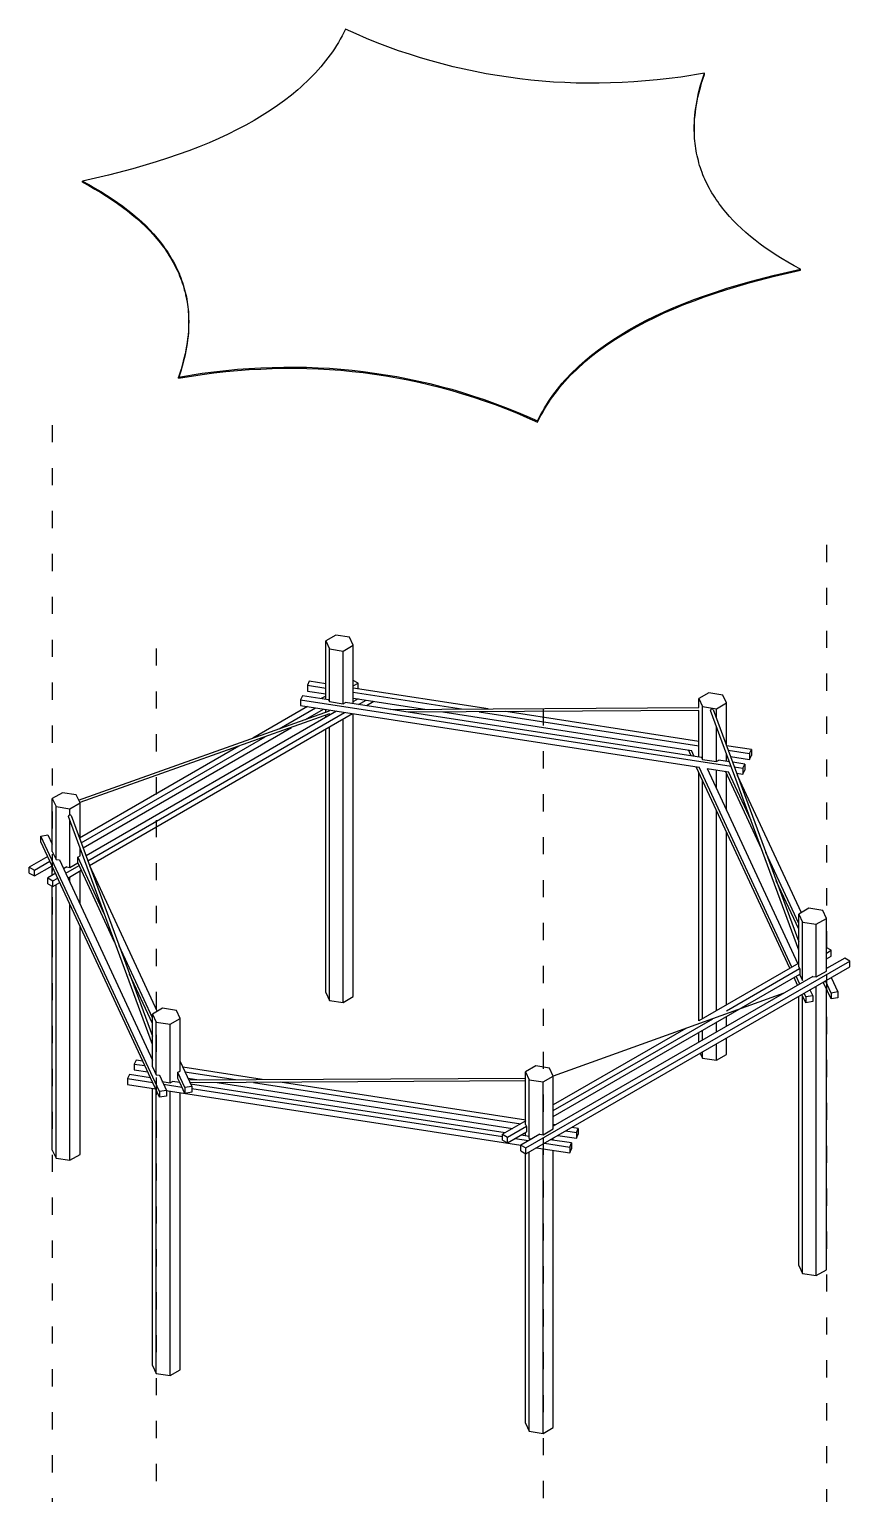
# Model space of a CAD drawing. Header units: metres. Extents: x -148 to 299, y -114 to 107.
# Drawn here: x -57.7 to -0.4, y 4.3 to 106.7 of the extents above; entities that cross this region are included whole.
import ezdxf

# ---------------------------------------------------------------- set-up
doc = ezdxf.new("R2010")
doc.units = ezdxf.units.M
doc.linetypes.add('ACAD_ISO03W100', pattern=[30, 12, -18])
doc.layers.add('DIAKEKKOMENES', color=6, linetype='Continuous')
doc.layers.add('PROVOLES TOIXON', color=120, linetype='Continuous')

msp = doc.modelspace()

# ---------------------------------------------------------------- linework, layer by layer
at = {"layer": 'DIAKEKKOMENES', "linetype": 'ACAD_ISO03W100', "ltscale": 0.1}
for p, q in [((-56.11, 79.01), (-56.11, -49.86)), ((-2, 70.64), (-2, -58.23)), ((-48.85, 63.4), (-48.85, -65.47)), ((-21.8, 59.21), (-21.8, -69.66))]:
    msp.add_line(p, q, dxfattribs=at)
at = {"layer": 'PROVOLES TOIXON'}
for points in [[(-35.62, 106.68), (-35.73, 106.44), (-35.85, 106.21), (-35.98, 105.99), (-36.11, 105.76), (-36.25, 105.54), (-36.39, 105.32), (-36.53, 105.1), (-36.69, 104.88), (-36.85, 104.67), (-37.01, 104.46), (-37.18, 104.25), (-37.35, 104.04), (-37.53, 103.83), (-37.72, 103.63), (-37.91, 103.43), (-38.11, 103.23), (-38.31, 103.03), (-38.52, 102.83), (-38.73, 102.64), (-38.95, 102.45), (-39.4, 102.07), (-39.88, 101.7), (-40.37, 101.34), (-40.89, 100.99), (-41.44, 100.64), (-42, 100.31), (-42.58, 99.98), (-43.19, 99.66), (-43.82, 99.35), (-44.47, 99.05), (-45.15, 98.75), (-45.84, 98.47), (-46.56, 98.19), (-47.3, 97.92), (-48.06, 97.66), (-48.84, 97.41), (-50.47, 96.92), (-52.19, 96.48), (-54, 96.06)], [(-10.52, 103.6), (-12.18, 103.34), (-13, 103.23), (-13.82, 103.14), (-14.64, 103.07), (-15.46, 103), (-16.27, 102.96), (-17.08, 102.93), (-17.88, 102.91), (-18.69, 102.91), (-19.49, 102.92), (-20.28, 102.95), (-21.08, 102.99), (-21.87, 103.05), (-22.66, 103.13), (-23.44, 103.22), (-24.23, 103.32), (-25.01, 103.44), (-25.78, 103.57), (-26.56, 103.72), (-27.33, 103.88), (-28.1, 104.06), (-28.86, 104.26), (-29.63, 104.47), (-30.38, 104.69), (-31.14, 104.93), (-31.9, 105.18), (-32.65, 105.45), (-33.39, 105.73), (-34.14, 106.03), (-34.88, 106.35), (-35.62, 106.68)], [(-11.23, 99.4), (-11.24, 99.65), (-11.24, 99.9), (-11.23, 100.15), (-11.21, 100.41), (-11.19, 100.66), (-11.17, 100.92), (-11.13, 101.18), (-11.09, 101.44), (-11.04, 101.7), (-10.99, 101.97), (-10.93, 102.24), (-10.86, 102.51), (-10.79, 102.78), (-10.71, 103.05), (-10.62, 103.32), (-10.52, 103.6)], [(-11.23, 99.4), (-11.23, 99.64), (-11.23, 99.89), (-11.22, 100.14), (-11.21, 100.39), (-11.18, 100.64), (-11.16, 100.89), (-11.12, 101.15), (-11.08, 101.4), (-11.03, 101.66), (-10.98, 101.92), (-10.92, 102.18), (-10.85, 102.45), (-10.78, 102.71), (-10.7, 102.98), (-10.61, 103.25), (-10.52, 103.52)], [(-10.52, 103.52), (-10.55, 103.51)], [(-10.52, 103.52), (-10.52, 103.6)], [(-3.81, 89.91), (-4.26, 90.15), (-4.69, 90.39), (-5.1, 90.64), (-5.5, 90.89), (-5.89, 91.14), (-6.27, 91.4), (-6.63, 91.66), (-6.98, 91.93), (-7.31, 92.2), (-7.63, 92.47), (-7.94, 92.74), (-8.23, 93.02), (-8.51, 93.31), (-8.78, 93.6), (-9.03, 93.89), (-9.27, 94.18), (-9.39, 94.33), (-9.5, 94.48), (-9.6, 94.63), (-9.71, 94.78), (-9.81, 94.93), (-9.9, 95.09), (-10, 95.24), (-10.09, 95.4), (-10.18, 95.55), (-10.26, 95.71), (-10.34, 95.87), (-10.42, 96.03), (-10.49, 96.19), (-10.56, 96.35), (-10.63, 96.51), (-10.69, 96.67), (-10.75, 96.84), (-10.8, 97), (-10.86, 97.16), (-10.91, 97.33), (-10.95, 97.5), (-10.99, 97.67), (-11.03, 97.84), (-11.07, 98.01), (-11.1, 98.18), (-11.13, 98.35), (-11.15, 98.52), (-11.18, 98.69), (-11.2, 98.87), (-11.21, 99.04), (-11.22, 99.22), (-11.23, 99.4)], [(-54, 96.06), (-53.56, 95.82), (-53.13, 95.58), (-52.71, 95.33), (-52.31, 95.08), (-51.92, 94.83), (-51.54, 94.57), (-51.18, 94.31), (-50.83, 94.04), (-50.5, 93.78), (-50.18, 93.5), (-49.87, 93.23), (-49.58, 92.95), (-49.3, 92.66), (-49.03, 92.38), (-48.78, 92.08), (-48.54, 91.79), (-48.43, 91.64), (-48.32, 91.49), (-48.21, 91.34), (-48.11, 91.19), (-48.01, 91.04), (-47.91, 90.88), (-47.82, 90.73), (-47.72, 90.57), (-47.64, 90.42), (-47.55, 90.26), (-47.47, 90.1), (-47.4, 89.94), (-47.32, 89.78), (-47.25, 89.62), (-47.19, 89.46), (-47.13, 89.3), (-47.07, 89.14), (-47.01, 88.97), (-46.96, 88.81), (-46.91, 88.64), (-46.86, 88.47), (-46.82, 88.3), (-46.78, 88.14), (-46.74, 87.97), (-46.71, 87.8), (-46.68, 87.62), (-46.66, 87.45), (-46.64, 87.28), (-46.62, 87.1), (-46.6, 86.93), (-46.59, 86.75), (-46.58, 86.57)], [(-54, 95.98), (-54, 96.06)], [(-54, 95.98), (-53.56, 95.75), (-53.13, 95.5), (-52.72, 95.26), (-52.32, 95.01), (-51.93, 94.76), (-51.56, 94.5), (-51.2, 94.24), (-50.85, 93.98), (-50.52, 93.71), (-50.2, 93.44), (-49.89, 93.17), (-49.6, 92.89), (-49.32, 92.61), (-49.06, 92.32), (-48.8, 92.04), (-48.57, 91.74), (-48.34, 91.45), (-48.23, 91.3), (-48.13, 91.15), (-48.03, 91), (-47.93, 90.85), (-47.84, 90.69), (-47.75, 90.54), (-47.66, 90.38), (-47.58, 90.23), (-47.5, 90.07), (-47.42, 89.91), (-47.34, 89.76), (-47.27, 89.6), (-47.21, 89.44), (-47.14, 89.27), (-47.08, 89.11), (-47.03, 88.95), (-46.97, 88.79), (-46.92, 88.62), (-46.88, 88.46), (-46.83, 88.29), (-46.79, 88.12), (-46.76, 87.95), (-46.72, 87.78), (-46.69, 87.61), (-46.67, 87.44), (-46.64, 87.27), (-46.62, 87.1), (-46.61, 86.92), (-46.59, 86.75), (-46.58, 86.57)], [(-22.19, 79.3), (-22.08, 79.53), (-21.96, 79.76), (-21.83, 79.98), (-21.7, 80.21), (-21.57, 80.43), (-21.43, 80.65), (-21.28, 80.87), (-21.13, 81.09), (-20.97, 81.3), (-20.8, 81.51), (-20.64, 81.72), (-20.46, 81.93), (-20.28, 82.14), (-20.09, 82.34), (-19.9, 82.55), (-19.71, 82.75), (-19.5, 82.94), (-19.3, 83.14), (-19.08, 83.33), (-18.87, 83.53), (-18.41, 83.9), (-17.94, 84.27), (-17.44, 84.63), (-16.92, 84.98), (-16.38, 85.33), (-15.81, 85.66), (-15.23, 85.99), (-14.62, 86.31), (-13.99, 86.62), (-13.34, 86.92), (-12.67, 87.22), (-11.97, 87.5), (-11.26, 87.78), (-10.52, 88.05), (-9.75, 88.31), (-8.97, 88.57), (-7.34, 89.05), (-5.62, 89.49), (-3.81, 89.91)], [(-22.19, 79.22), (-22.08, 79.45), (-21.96, 79.68), (-21.83, 79.9), (-21.7, 80.13), (-21.56, 80.35), (-21.42, 80.57), (-21.28, 80.79), (-21.12, 81.01), (-20.96, 81.22), (-20.8, 81.43), (-20.63, 81.65), (-20.46, 81.85), (-20.28, 82.06), (-20.09, 82.26), (-19.9, 82.47), (-19.7, 82.67), (-19.5, 82.86), (-19.29, 83.06), (-19.08, 83.25), (-18.86, 83.45), (-18.41, 83.82), (-17.93, 84.19), (-17.44, 84.55), (-16.92, 84.9), (-16.37, 85.25), (-15.81, 85.58), (-15.23, 85.91), (-14.62, 86.23), (-13.99, 86.54), (-13.34, 86.85), (-12.66, 87.14), (-11.97, 87.43), (-11.25, 87.7), (-10.51, 87.97), (-9.75, 88.23), (-8.97, 88.49), (-7.34, 88.97), (-5.62, 89.42), (-3.81, 89.83)], [(-3.81, 89.83), (-3.81, 89.91)], [(-46.58, 86.57), (-46.58, 86.32), (-46.58, 86.07), (-46.59, 85.82), (-46.6, 85.57), (-46.62, 85.31), (-46.65, 85.05), (-46.68, 84.79), (-46.72, 84.53), (-46.77, 84.27), (-46.82, 84), (-46.89, 83.73), (-46.95, 83.47), (-47.03, 83.2), (-47.11, 82.92), (-47.19, 82.65), (-47.29, 82.37)], [(-46.58, 86.49), (-46.57, 86.24), (-46.58, 85.99), (-46.58, 85.74), (-46.6, 85.49), (-46.62, 85.23), (-46.65, 84.97), (-46.68, 84.71), (-46.72, 84.45), (-46.77, 84.19), (-46.82, 83.92), (-46.88, 83.66), (-46.95, 83.39), (-47.02, 83.12), (-47.1, 82.84), (-47.19, 82.57), (-47.29, 82.29)], [(-47.29, 82.37), (-45.63, 82.63), (-44.81, 82.74), (-43.99, 82.83), (-43.17, 82.91), (-42.36, 82.97), (-41.54, 83.01), (-40.74, 83.04), (-39.93, 83.06), (-39.13, 83.06), (-38.33, 83.05), (-37.53, 83.02), (-36.73, 82.98), (-35.94, 82.92), (-35.15, 82.84), (-34.37, 82.76), (-33.59, 82.65), (-32.81, 82.53), (-32.03, 82.4), (-31.26, 82.25), (-30.48, 82.09), (-29.72, 81.91), (-28.95, 81.71), (-28.19, 81.51), (-27.43, 81.28), (-26.67, 81.04), (-25.92, 80.79), (-25.17, 80.52), (-24.42, 80.24), (-23.67, 79.94), (-22.93, 79.63), (-22.19, 79.3)], [(-47.29, 82.29), (-45.63, 82.55), (-44.81, 82.66), (-43.99, 82.75), (-43.17, 82.83), (-42.35, 82.89), (-41.54, 82.93), (-40.73, 82.97), (-39.93, 82.98), (-39.12, 82.98), (-38.32, 82.97), (-37.53, 82.94), (-36.73, 82.9), (-35.94, 82.84), (-35.15, 82.76), (-34.37, 82.68), (-33.58, 82.57), (-32.8, 82.45), (-32.03, 82.32), (-31.25, 82.17), (-30.48, 82.01), (-29.71, 81.83), (-28.95, 81.64), (-28.19, 81.43), (-27.43, 81.2), (-26.67, 80.96), (-25.92, 80.71), (-25.16, 80.44), (-24.42, 80.16), (-23.67, 79.86), (-22.93, 79.55), (-22.19, 79.22)], [(-47.29, 82.29), (-47.29, 82.37)], [(-22.19, 79.22), (-22.19, 79.3)], [(-36.29, 64.33), (-37, 63.92)], [(-37, 63.92), (-36.74, 63.36)], [(-37, 59.84), (-37, 63.92)], [(-35.33, 64.18), (-36.29, 64.33)], [(-35.78, 63.21), (-35.07, 63.62)], [(-35.07, 63.62), (-35.33, 64.18)], [(-35.07, 59.54), (-35.07, 63.62)], [(-36.74, 63.36), (-35.78, 63.21)], [(-36.74, 59.68), (-36.74, 63.36)], [(-35.78, 59.53), (-35.78, 63.21)], [(-38.15, 61.11), (-38.27, 60.83)], [(-38.27, 60.83), (-38.27, 60.42)], [(-38.27, 60.83), (-37, 60.63)], [(-38.27, 60.42), (-37, 60.23)], [(-37, 60.93), (-38.15, 61.11)], [(-34.74, 60.97), (-35.07, 61.16)], [(-35.07, 60.78), (-34.74, 60.97)], [(-25.65, 59.18), (-35.07, 60.63)], [(-34.74, 60.58), (-34.74, 60.97)], [(-38.62, 60.09), (-38.75, 59.81)], [(-38.75, 59.81), (-38.75, 59.4)], [(-38.75, 59.81), (-8.66, 55.16)], [(-38.75, 59.4), (-10.89, 55.09)], [(-36.81, 59.81), (-38.62, 60.09)], [(-37, 60.07), (-37.32, 59.89)], [(-36.81, 59.81), (-36.74, 59.68)], [(-36.74, 59.68), (-35.78, 59.53)], [(-35.78, 59.53), (-35.61, 59.62)], [(-10.73, 55.77), (-35.61, 59.62)], [(-35.07, 60.34), (-27.51, 59.17)], [(-35.07, 59.93), (-30.06, 59.15)], [(-34.74, 59.88), (-35.06, 59.69)], [(-34.71, 59.49), (-34.18, 59.79)], [(-34.15, 59.4), (-33.63, 59.71)], [(-10.21, 60.29), (-10.92, 59.89)], [(-10.92, 59.89), (-10.66, 59.33)], [(-10.92, 59.26), (-10.92, 59.89)], [(-9.25, 60.14), (-10.21, 60.29)], [(-9.69, 59.18), (-8.99, 59.59)], [(-8.99, 59.59), (-9.25, 60.14)], [(-8.99, 56.61), (-8.99, 59.59)], [(-54.27, 52.8), (-36.74, 59.03)], [(-36.74, 58.82), (-54.19, 52.62)], [(-36.24, 59.02), (-53.75, 48.9)], [(-53.63, 48.56), (-35.68, 58.93)], [(-53.51, 48.23), (-35.12, 58.84)], [(-38.28, 59.33), (-42.1, 57.13)], [(-40.26, 57.78), (-37.72, 59.24)], [(-38.42, 58.43), (-37.16, 59.16)], [(-37, 58.94), (-37, 59.13)], [(-37, 58.57), (-37, 58.72)], [(-36.74, 59.03), (-36.74, 59.09)], [(-36.74, 58.72), (-36.74, 58.82)], [(-35.78, 38.65), (-35.78, 58.47)], [(-35.07, 39.06), (-35.07, 58.83)], [(-32.48, 59.14), (-10.92, 59.26)], [(-10.92, 59.06), (-31.23, 58.95)], [(-28.81, 58.96), (-11.44, 56.27)], [(-26.26, 58.97), (-10.92, 56.6)], [(-10.92, 56.9), (-24.4, 58.98)], [(-10.92, 55.8), (-10.92, 59.06)], [(-10.66, 59.33), (-9.69, 59.18)], [(-10.66, 55.64), (-10.66, 59.33)], [(-3.93, 42.32), (-10.1, 59.06)], [(-9.91, 59.12), (-3.93, 42.9)], [(-9.69, 58.53), (-9.69, 59.18)], [(-53.96, 49.46), (-39.38, 57.88)], [(-37, 39.36), (-37, 57.76)], [(-36.74, 38.8), (-36.74, 57.91)], [(-9.69, 55.49), (-9.69, 57.95)], [(-43.06, 56.57), (-54.21, 50.13)], [(-54.09, 49.8), (-41.22, 57.23)], [(-11.45, 55.89), (-11.64, 56.3)], [(-7.24, 56.33), (-8.98, 56.6)], [(-7.37, 56.05), (-7.24, 56.33)], [(-7.24, 56.33), (-7.24, 55.92)], [(-11.25, 55.85), (-11.44, 56.27)], [(-10.73, 55.77), (-10.66, 55.64)], [(-10.66, 55.64), (-9.69, 55.49)], [(-9.69, 55.49), (-9.53, 55.59)], [(-8.78, 55.47), (-9.53, 55.59)], [(-8.99, 55.5), (-8.99, 56.03)], [(-8.99, 55.89), (-8.93, 55.88)], [(-8.86, 56.28), (-7.37, 56.05)], [(-8.71, 55.85), (-7.37, 55.64)], [(-7.71, 55.31), (-8.55, 55.44)], [(-7.84, 55.03), (-7.71, 55.31)], [(-7.71, 55.31), (-7.71, 54.9)], [(-7.37, 56.05), (-7.37, 55.64)], [(-7.37, 55.64), (-7.24, 55.92)], [(-4.56, 41.04), (-11.1, 55.12)], [(-10.92, 37.36), (-10.92, 54.75)], [(-4.41, 41.12), (-10.89, 55.09)], [(-10.34, 55.01), (-4, 41.36)], [(-10.33, 55.01), (-8.85, 54.78)], [(-9.69, 53.63), (-9.69, 54.91)], [(-6.54, 49.39), (-9.05, 54.81)], [(-8.99, 52.1), (-8.99, 54.66)], [(-7.27, 51.37), (-8.85, 54.78)], [(-8.44, 55.12), (-7.84, 55.03)], [(-8.28, 54.69), (-7.84, 54.62)], [(-8.23, 54.55), (-3.76, 44.93)], [(-7.84, 55.03), (-7.84, 54.62)], [(-7.84, 54.62), (-7.71, 54.9)], [(-55.4, 53.31), (-56.11, 52.9)], [(-54.43, 53.16), (-55.4, 53.31)], [(-10.66, 37.51), (-10.66, 54.19)], [(-56.11, 52.9), (-55.85, 52.34)], [(-56.11, 49.21), (-56.11, 52.9)], [(-55.85, 52.34), (-54.88, 52.19)], [(-55.85, 48.65), (-55.85, 52.34)], [(-54.88, 52.19), (-54.17, 52.6)], [(-54.17, 52.6), (-54.43, 53.16)], [(-54.17, 50.03), (-54.17, 52.6)], [(-54.88, 51.75), (-54.89, 51.75), (-54.89, 51.75), (-54.89, 51.75), (-54.9, 51.74), (-54.9, 51.74), (-54.91, 51.74), (-54.91, 51.74), (-54.92, 51.74), (-54.92, 51.74), (-54.93, 51.73), (-54.93, 51.73), (-54.93, 51.73), (-54.94, 51.73), (-54.94, 51.72), (-54.95, 51.72), (-54.95, 51.72), (-54.95, 51.72), (-54.95, 51.72), (-54.95, 51.72), (-54.96, 51.72), (-54.96, 51.71), (-54.96, 51.71), (-54.96, 51.71), (-54.96, 51.71), (-54.96, 51.71), (-54.96, 51.71), (-54.97, 51.7), (-54.97, 51.7), (-54.97, 51.7), (-54.97, 51.7), (-54.97, 51.7), (-54.97, 51.7), (-54.97, 51.69), (-54.98, 51.69), (-54.98, 51.69), (-54.98, 51.69), (-54.98, 51.69), (-54.98, 51.69), (-54.98, 51.68), (-54.98, 51.68), (-54.98, 51.68), (-54.98, 51.68), (-54.98, 51.68), (-54.98, 51.68), (-54.98, 51.67), (-54.98, 51.67), (-54.98, 51.67), (-54.98, 51.67), (-54.99, 51.67), (-54.99, 51.66), (-54.99, 51.66), (-54.99, 51.66), (-54.99, 51.66), (-54.99, 51.66), (-54.99, 51.66), (-54.99, 51.66), (-54.99, 51.66), (-54.99, 51.65), (-54.99, 51.65), (-54.99, 51.65), (-54.98, 51.65), (-54.98, 51.65), (-54.98, 51.65), (-54.98, 51.65), (-54.98, 51.65), (-54.98, 51.64), (-54.98, 51.64)], [(-49.11, 35.71), (-54.98, 51.64)], [(-54.88, 51.75), (-54.88, 52.19)], [(-54.79, 51.71), (-54.8, 51.71), (-54.8, 51.72), (-54.8, 51.72), (-54.8, 51.72), (-54.8, 51.72), (-54.8, 51.72), (-54.8, 51.72), (-54.8, 51.72), (-54.8, 51.72), (-54.8, 51.72), (-54.8, 51.73), (-54.8, 51.73), (-54.8, 51.73), (-54.8, 51.73), (-54.81, 51.73), (-54.81, 51.73), (-54.81, 51.73), (-54.81, 51.73), (-54.81, 51.73), (-54.81, 51.73), (-54.81, 51.73), (-54.81, 51.74), (-54.81, 51.74), (-54.82, 51.74), (-54.82, 51.74), (-54.82, 51.74), (-54.82, 51.74), (-54.82, 51.74), (-54.82, 51.74), (-54.82, 51.74), (-54.83, 51.74), (-54.83, 51.74), (-54.83, 51.74), (-54.83, 51.74), (-54.83, 51.74), (-54.83, 51.75), (-54.83, 51.75), (-54.84, 51.75), (-54.84, 51.75), (-54.84, 51.75), (-54.84, 51.75), (-54.84, 51.75), (-54.84, 51.75), (-54.85, 51.75), (-54.85, 51.75), (-54.85, 51.75), (-54.86, 51.75), (-54.86, 51.75), (-54.86, 51.75), (-54.87, 51.75), (-54.87, 51.75), (-54.88, 51.75), (-54.88, 51.75), (-54.88, 51.75)], [(-54.88, 48.09), (-54.88, 51.37)], [(-54.79, 51.71), (-49.11, 36.29)], [(-9.69, 38.07), (-9.69, 52.1)], [(-56.9, 50.28), (-56.41, 50.36)], [(-56.9, 49.88), (-56.9, 50.28)], [(-48.62, 32.44), (-56.9, 50.28)], [(-56.41, 50.36), (-56.11, 49.71)], [(-8.99, 38.48), (-8.99, 50.57)], [(-49.79, 34.56), (-56.9, 49.88)], [(-56.11, 49.21), (-55.85, 48.65)], [(-54.17, 48.91), (-54.17, 49.45)], [(-3.93, 44.18), (-6.23, 49.14)], [(-56.42, 48.86), (-57.72, 48.11)], [(-57.72, 47.7), (-57.72, 48.11)], [(-57.72, 48.11), (-57.36, 47.91)], [(-57.36, 47.91), (-56.27, 48.53)], [(-57.36, 47.5), (-56.12, 48.21)], [(-56.11, 47.54), (-56.11, 48.18)], [(-55.85, 48.65), (-55.61, 48.62)], [(-55.61, 48.62), (-49.11, 34.62)], [(-55.09, 48.13), (-55.32, 48)], [(-55.17, 47.68), (-54.23, 48.22)], [(-55.09, 48.13), (-54.88, 48.09)], [(-54.88, 48.09), (-54.33, 48.42)], [(-54.33, 48.82), (-54.17, 48.91)], [(-54.33, 48.42), (-54.33, 48.82)], [(-51.75, 42.87), (-54.33, 48.43)], [(-52.48, 44.85), (-54.32, 48.83)], [(-53.51, 48.23), (-48.79, 38.03)], [(-57.72, 47.7), (-57.36, 47.5)], [(-57.36, 47.5), (-57.36, 47.91)], [(-55.87, 47.68), (-56.42, 47.36)], [(-56.42, 46.95), (-56.42, 47.36)], [(-56.42, 47.36), (-56.07, 47.16)], [(-56.07, 47.16), (-55.73, 47.35)], [(-56.07, 46.75), (-56.07, 47.16)], [(-55.02, 47.35), (-54.08, 47.9)], [(-54.88, 47.06), (-54.88, 47.43)], [(-54.17, 45.53), (-54.17, 47.84)], [(-3.93, 43.78), (-5.5, 47.15)], [(-56.42, 46.95), (-56.07, 46.75)], [(-56.11, 28.33), (-56.11, 46.77)], [(-56.07, 46.75), (-55.58, 47.03)], [(-55.85, 27.77), (-55.85, 46.88)], [(-54.88, 27.62), (-54.88, 45.54)], [(-3.22, 45.24), (-3.93, 44.83)], [(-2.26, 45.09), (-3.22, 45.24)], [(-2, 44.53), (-2.26, 45.09)], [(-3.93, 44.83), (-3.67, 44.27)], [(-3.93, 41.15), (-3.93, 44.83)], [(-3.67, 44.27), (-2.71, 44.12)], [(-3.67, 40.18), (-3.67, 44.27)], [(-2.71, 44.12), (-2, 44.53)], [(-2.71, 40.44), (-2.71, 44.12)], [(-2, 40.85), (-2, 44.53)], [(-54.17, 28.03), (-54.17, 44.01)], [(-49.11, 37.59), (-51.44, 42.62)], [(-1.67, 42.3), (-2.02, 42.5)], [(-2, 42.11), (-1.67, 42.3)], [(-1.67, 41.89), (-1.67, 42.3)], [(-23, 28.49), (-0.37, 41.55)], [(-23, 28.08), (-0.37, 41.14)], [(-3.93, 41.4), (-10.92, 37.36)], [(-8.99, 38.07), (-3.88, 41.02)], [(-3.93, 41.15), (-3.86, 40.99)], [(-3.86, 40.99), (-3.86, 40.58)], [(-2, 41.12), (-1.96, 41.04)], [(-1.99, 41.7), (-1.67, 41.89)], [(-0.72, 41.75), (-1.99, 41.02)], [(-0.37, 41.55), (-0.72, 41.75)], [(-0.37, 41.14), (-0.37, 41.55)], [(-49.11, 37.18), (-50.71, 40.63)], [(-21.09, 30.68), (-3.86, 40.62)], [(-2.94, 40.47), (-21.09, 30)], [(-4.01, 39.86), (-4.26, 40.39)], [(-3.86, 39.94), (-4.11, 40.48)], [(-3.86, 40.58), (-3.67, 40.18)], [(-2.94, 40.47), (-2.71, 40.44)], [(-2.71, 40.44), (-2, 40.85)], [(-2.7, 40.61), (-2.71, 40.61)], [(-2.17, 39.97), (-2.17, 40.1)], [(-1.67, 38.91), (-2.17, 39.97)], [(-1.67, 39.31), (-2.07, 40.16)], [(-1.66, 40.4), (-1.19, 39.39)], [(-37, 39.36), (-36.74, 38.8)], [(-35.78, 38.65), (-35.07, 39.06)], [(-4.97, 39.3), (-21.09, 33.51)], [(-3.93, 20.26), (-3.93, 39.09)], [(-3.44, 38.63), (-3.71, 39.21)], [(-3.67, 19.71), (-3.67, 39.13)], [(-3.44, 39.04), (-3.56, 39.3)], [(-2.96, 39.12), (-3.44, 39.04)], [(-3.44, 39.04), (-3.44, 38.63)], [(-3.16, 39.53), (-2.96, 39.12)], [(-2.96, 39.12), (-2.96, 38.71)], [(-2.71, 19.56), (-2.71, 39.79)], [(-2, 19.97), (-2, 39.6)], [(-1.19, 39.39), (-1.67, 39.31)], [(-1.67, 39.31), (-1.67, 38.91)], [(-1.19, 38.98), (-1.67, 38.91)], [(-1.19, 39.39), (-1.19, 38.98)], [(-48.4, 38.25), (-49.11, 37.84)], [(-47.43, 38.1), (-48.4, 38.25)], [(-47.17, 37.54), (-47.43, 38.1)], [(-36.74, 38.8), (-35.78, 38.65)], [(-2.96, 38.71), (-3.44, 38.63)], [(-49.11, 37.84), (-48.85, 37.28)], [(-49.11, 34.16), (-49.11, 37.84)], [(-48.85, 37.28), (-47.88, 37.13)], [(-48.85, 33.6), (-48.85, 37.28)], [(-47.88, 37.13), (-47.17, 37.54)], [(-47.88, 33.04), (-47.88, 37.13)], [(-47.17, 33.86), (-47.17, 37.54)], [(-21.09, 31.09), (-9.95, 37.52)], [(-9.69, 36.58), (-9.69, 37.25)], [(-8.99, 36.98), (-8.99, 37.66)], [(-11.82, 36.84), (-21.09, 31.49)], [(-10.92, 35.87), (-10.92, 36.55)], [(-10.66, 36.02), (-10.66, 36.7)], [(-8.99, 35.02), (-8.99, 36.17)], [(-10.82, 35.11), (-10.66, 34.76)], [(-10.66, 34.76), (-10.66, 35.2)], [(-9.69, 34.61), (-9.69, 35.76)], [(-9.69, 34.61), (-8.99, 35.02)], [(-50.25, 34.63), (-50.38, 34.35)], [(-50.38, 34.35), (-50.38, 33.95)], [(-50.38, 34.35), (-49.64, 34.24)], [(-50.38, 33.95), (-49.43, 33.8)], [(-49.79, 34.56), (-50.25, 34.63)], [(-49.24, 33.38), (-49.79, 34.56)], [(-49.11, 34.16), (-48.85, 33.6)], [(-47.33, 33.77), (-47.17, 33.86)], [(-47.17, 34.53), (-46.36, 32.79)], [(-41.43, 33.27), (-46.98, 34.13)], [(-46.84, 33.81), (-43.3, 33.26)], [(-22.32, 34.22), (-23.03, 33.81)], [(-23.03, 33.81), (-22.77, 33.25)], [(-23.03, 33.36), (-23.03, 33.81)], [(-21.35, 34.07), (-22.32, 34.22)], [(-21.09, 33.51), (-21.35, 34.07)], [(-10.66, 34.76), (-9.69, 34.61)], [(-50.72, 33.61), (-50.85, 33.33)], [(-50.85, 33.33), (-50.85, 32.92)], [(-50.85, 33.33), (-49.09, 33.06)], [(-50.85, 32.92), (-48.89, 32.62)], [(-49.24, 33.38), (-50.72, 33.61)], [(-48.62, 32.03), (-49.24, 33.38)], [(-48.85, 33.6), (-48.61, 33.56)], [(-48.62, 33.56), (-48.13, 32.51)], [(-48.61, 33.56), (-48.61, 33.55)], [(-48.42, 33.12), (-47.88, 33.04)], [(-48.4, 33.09), (-48.4, 33.12)], [(-48.33, 32.94), (-47.05, 32.74)], [(-47.88, 33.04), (-47.7, 33.14)], [(-47.19, 33.06), (-47.7, 33.14)], [(-47.33, 33.34), (-47.33, 33.77)], [(-46.85, 32.71), (-47.33, 33.75)], [(-47.2, 33.07), (-47.33, 33.34)], [(-46.85, 32.3), (-47.2, 33.06)], [(-46.36, 32.79), (-46.85, 32.71)], [(-46.63, 33.37), (-45.84, 33.24)], [(-46.57, 33.24), (-23.03, 33.37)], [(-23.03, 33.17), (-46.48, 33.04)], [(-24.46, 29.55), (-46.44, 32.95)], [(-46.36, 32.79), (-46.36, 32.38)], [(-44.59, 33.05), (-23.93, 29.85)], [(-42.05, 33.07), (-23.37, 30.18)], [(-23.02, 30.42), (-40.18, 33.08)], [(-23.03, 30.12), (-23.03, 33.36)], [(-22.77, 33.25), (-21.8, 33.1)], [(-22.77, 29.15), (-22.77, 33.25)], [(-21.8, 33.1), (-21.09, 33.51)], [(-21.8, 29.41), (-21.8, 33.1)], [(-21.09, 29.82), (-21.09, 33.51)], [(-49.11, 13.28), (-49.11, 32.65)], [(-48.85, 12.72), (-48.85, 32.54)], [(-48.13, 32.51), (-48.62, 32.44)], [(-48.62, 32.44), (-48.62, 32.03)], [(-48.13, 32.1), (-48.62, 32.03)], [(-48.16, 32.51), (-23.35, 28.67)], [(-48.13, 32.51), (-48.13, 32.1)], [(-47.88, 12.57), (-47.88, 32.47)], [(-47.17, 12.98), (-47.17, 32.36)], [(-46.85, 32.71), (-46.85, 32.3)], [(-46.36, 32.38), (-46.85, 32.3)], [(-46.36, 32.64), (-24.64, 29.28)], [(-23.02, 30.38), (-24.65, 29.44)], [(-24.29, 29.23), (-22.97, 30)], [(-23.03, 30.12), (-22.96, 29.98)], [(-22.96, 29.98), (-22.96, 29.6)], [(-21.8, 29.41), (-21.09, 29.82)], [(-20.92, 30.1), (-21.09, 30.12)], [(-20.21, 29.69), (-19.47, 29.57)], [(-19.34, 29.85), (-19.8, 29.92)], [(-19.47, 29.57), (-19.34, 29.85)], [(-19.34, 29.85), (-19.34, 29.44)], [(-24.65, 29.44), (-24.29, 29.23)], [(-24.65, 29.03), (-24.65, 29.44)], [(-24.65, 29.03), (-24.29, 28.83)], [(-24.29, 28.83), (-22.96, 29.6)], [(-24.29, 28.83), (-24.29, 29.23)], [(-23.75, 29.14), (-22.82, 29)], [(-22.04, 29.45), (-23.35, 28.69)], [(-23.35, 28.28), (-23.35, 28.69)], [(-23.35, 28.69), (-23, 28.49)], [(-22.77, 29.29), (-23.34, 29.38)], [(-23.03, 29.33), (-23.03, 29.56)], [(-22.77, 29.15), (-22.59, 29.13)], [(-22.04, 29.45), (-21.8, 29.41)], [(-21.71, 28.82), (-19.94, 28.55)], [(-19.81, 28.83), (-21.3, 29.06)], [(-21.09, 29.03), (-21.09, 29.18)], [(-20.77, 29.36), (-19.47, 29.16)], [(-19.94, 28.55), (-19.81, 28.83)], [(-19.81, 28.83), (-19.81, 28.42)], [(-19.47, 29.57), (-19.47, 29.16)], [(-19.47, 29.16), (-19.34, 29.44)], [(-56.11, 28.33), (-55.85, 27.77)], [(-55.85, 27.77), (-54.88, 27.62)], [(-54.88, 27.62), (-54.17, 28.03)], [(-23.35, 28.28), (-23, 28.08)], [(-23.03, 9.24), (-23.03, 28.09)], [(-23, 28.08), (-23, 28.49)], [(-22.77, 8.68), (-22.77, 28.21)], [(-22.26, 28.5), (-19.94, 28.14)], [(-21.8, 8.53), (-21.8, 28.43)], [(-21.09, 8.94), (-21.09, 28.32)], [(-19.94, 28.55), (-19.94, 28.14)], [(-19.94, 28.14), (-19.81, 28.42)], [(-3.93, 20.26), (-3.67, 19.71)], [(-3.67, 19.71), (-2.71, 19.56)], [(-2.71, 19.56), (-2, 19.97)], [(-49.11, 13.28), (-48.85, 12.72)], [(-48.85, 12.72), (-47.88, 12.57)], [(-47.88, 12.57), (-47.17, 12.98)], [(-23.03, 9.24), (-22.77, 8.68)], [(-22.77, 8.68), (-21.8, 8.53)], [(-21.8, 8.53), (-21.09, 8.94)]]:
    msp.add_lwpolyline(points, dxfattribs=at)
msp.add_arc((-10, 59.07), 0.103, 28.3264, 182.9269, dxfattribs=at)

doc.saveas('drawing.dxf')
